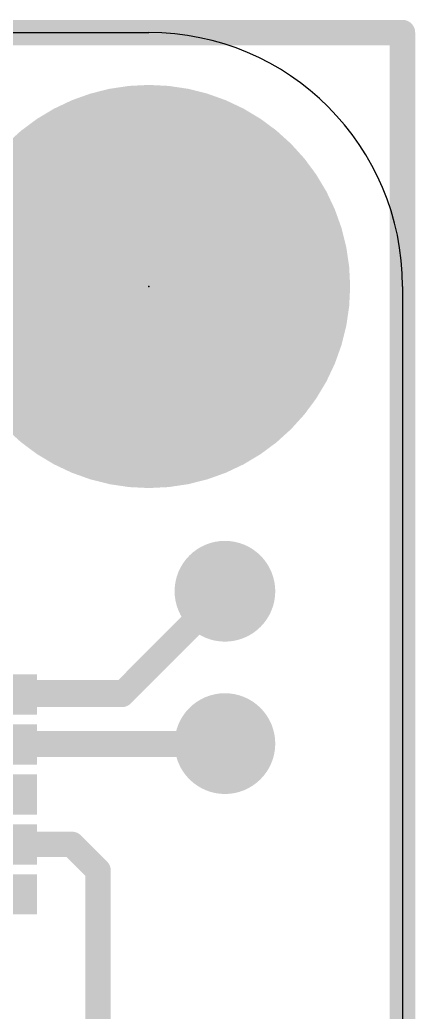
# Model space of a CAD drawing. Extents: x -0.1 to 28.1, y -0.3 to 17.1.
# Drawn here: x 24.11 to 28.07, y 7.22 to 17.14 of the extents above; entities that cross this region are included whole.
import ezdxf

# ---------------------------------------------------------------- set-up
doc = ezdxf.new("R2010")
doc.units = 0
for name, color, linetype in [('1', 12, 'CONTINUOUS'), ('16', 132, 'CONTINUOUS'), ('17', 110, 'CONTINUOUS'), ('18', 110, 'CONTINUOUS'), ('20', 53, 'CONTINUOUS'), ('21', 40, 'CONTINUOUS'), ('23', 53, 'CONTINUOUS'), ('29', 253, 'CONTINUOUS'), ('39', 12, 'CONTINUOUS'), ('40', 132, 'CONTINUOUS'), ('41', 12, 'CONTINUOUS'), ('42', 132, 'CONTINUOUS')]:
    doc.layers.add(name, color=color, linetype=linetype)

# ---------------------------------------------------------------- blocks, each defined once
blk = doc.blocks.new('ROUNDP')
at = {"const_width": 0.5}
blk.add_lwpolyline([(0, -0.25, 1), (0, 0.25, 1), (0, -0.25)], format="xyb", dxfattribs=at)
blk = doc.blocks.new('RECT')
blk.add_solid([(-0.5, -0.5), (0.5, -0.5), (-0.5, 0.5), (0.5, 0.5)])
blk = doc.blocks.new('ROUNDV')
at = {"const_width": 0.5}
blk.add_lwpolyline([(0, -0.25, 1), (0, 0.25, 1), (0, -0.25)], format="xyb", dxfattribs=at)

msp = doc.modelspace()

# ---------------------------------------------------------------- linework, layer by layer
at = {"layer": '1', "const_width": 0.254}
for points in [[(25.13, 10.398), (26.162, 11.43)], [(23.7031, 10.398), (25.13, 10.398)], [(23.7031, 9.898), (26.154, 9.898)], [(26.154, 9.898), (26.162, 9.906)], [(23.7031, 8.898), (24.63, 8.898)], [(24.63, 8.898), (24.892, 8.636)], [(24.892, 8.636), (24.892, 2.54)]]:
    msp.add_lwpolyline(points, dxfattribs=at)
at = {"layer": '1', "const_width": 0.127}
for points in [[(26.2069, 11.3851, 1), (26.1171, 11.4749)], [(25.13, 10.3345, 1), (25.13, 10.4615)], [(25.0851, 10.4429, 1), (25.1749, 10.3531)], [(26.2069, 9.8611, 1), (26.1171, 9.9509)], [(26.154, 9.8345, 1), (26.154, 9.9615)], [(26.1091, 9.9429, 1), (26.1989, 9.8531)], [(24.6749, 8.9429, 1), (24.5851, 8.8531)], [(24.63, 8.8345, 1), (24.63, 8.9615)], [(24.9555, 8.636, 1), (24.8285, 8.636)], [(24.8471, 8.5911, 1), (24.9369, 8.6809)]]:
    msp.add_lwpolyline(points, format="xyb", dxfattribs=at)
at = {"layer": '16', "const_width": 0.254}
for points in [[(0, 17.018), (27.94, 17.018)], [(27.94, 17.018), (27.94, -0.127)], [(26.162, 11.43), (25.146, 10.414)], [(25.146, 10.414), (18.542, 10.414)], [(18.796, 9.906), (26.162, 9.906)]]:
    msp.add_lwpolyline(points, dxfattribs=at)
at = {"layer": '16', "const_width": 0.127}
for points in [[(28.0035, 17.018, 1), (27.8765, 17.018)], [(27.94, 16.9545, 1), (27.94, 17.0815)], [(26.2069, 11.3851, 1), (26.1171, 11.4749)], [(25.1011, 10.4589, 1), (25.1909, 10.3691)], [(25.146, 10.3505, 1), (25.146, 10.4775)], [(26.162, 9.8425, 1), (26.162, 9.9695)]]:
    msp.add_lwpolyline(points, format="xyb", dxfattribs=at)
at = {"layer": '20'}
for p, q in [((2.54, 17.018), (25.4, 17.018)), ((27.94, 14.478), (27.94, 2.413))]:
    msp.add_line(p, q, dxfattribs=at)
msp.add_arc((25.4, 14.478), 2.54, 0, 90, dxfattribs=at)
at = {"layer": '21', "const_width": 0.1524}
msp.add_lwpolyline([(25.4, 12.728, 1), (25.4, 16.228, 1), (25.4, 12.728)], format="xyb", dxfattribs=at)
at = {"layer": '23'}
msp.add_point((25.4, 14.478), dxfattribs=at)
at = {"layer": '39', "const_width": 2.032}
msp.add_lwpolyline([(25.4, 13.478, 1), (25.4, 15.478, 1), (25.4, 13.478)], format="xyb", dxfattribs=at)
at = {"layer": '40', "const_width": 2.032}
msp.add_lwpolyline([(25.4, 13.478, 1), (25.4, 15.478, 1), (25.4, 13.478)], format="xyb", dxfattribs=at)
at = {"layer": '41', "const_width": 2.032}
msp.add_lwpolyline([(25.4, 13.478, 1), (25.4, 15.478, 1), (25.4, 13.478)], format="xyb", dxfattribs=at)
at = {"layer": '42', "const_width": 2.032}
msp.add_lwpolyline([(25.4, 13.478, 1), (25.4, 15.478, 1), (25.4, 13.478)], format="xyb", dxfattribs=at)

# ---------------------------------------------------------------- block references
at = {"layer": '1', "xscale": 0.25, "rotation": 90}
for p in [(23.7031, 10.398), (23.7031, 9.898), (23.7031, 9.398), (23.7031, 8.898), (23.7031, 8.398)]:
    msp.add_blockref('RECT', p, dxfattribs=at)
at = {"layer": '17', "xscale": 3.2, "yscale": 3.2, "rotation": 180}
msp.add_blockref('ROUNDP', (25.4, 14.478), dxfattribs=at)
msp.add_blockref('ROUNDP', (25.4, 14.478), dxfattribs=at)
at = {"layer": '18', "xscale": 1.008, "yscale": 1.008}
for p in [(26.162, 11.43), (26.162, 11.43), (26.162, 9.906), (26.162, 9.906)]:
    msp.add_blockref('ROUNDV', p, dxfattribs=at)
at = {"layer": '29'}
for name, p, xscale, yscale, rotation in [('ROUNDP', (25.4, 14.478), 3.3524, 3.3524, 180), ('RECT', (23.7031, 10.398), 0.4024, 1.1524, 90), ('RECT', (23.7031, 9.898), 0.4024, 1.1524, 90), ('RECT', (23.7031, 9.398), 0.4024, 1.1524, 90), ('RECT', (23.7031, 8.898), 0.4024, 1.1524, 90), ('RECT', (23.7031, 8.398), 0.4024, 1.1524, 90)]:
    msp.add_blockref(name, p, dxfattribs=dict(at, xscale=xscale, yscale=yscale, rotation=rotation))

doc.saveas('drawing.dxf')
